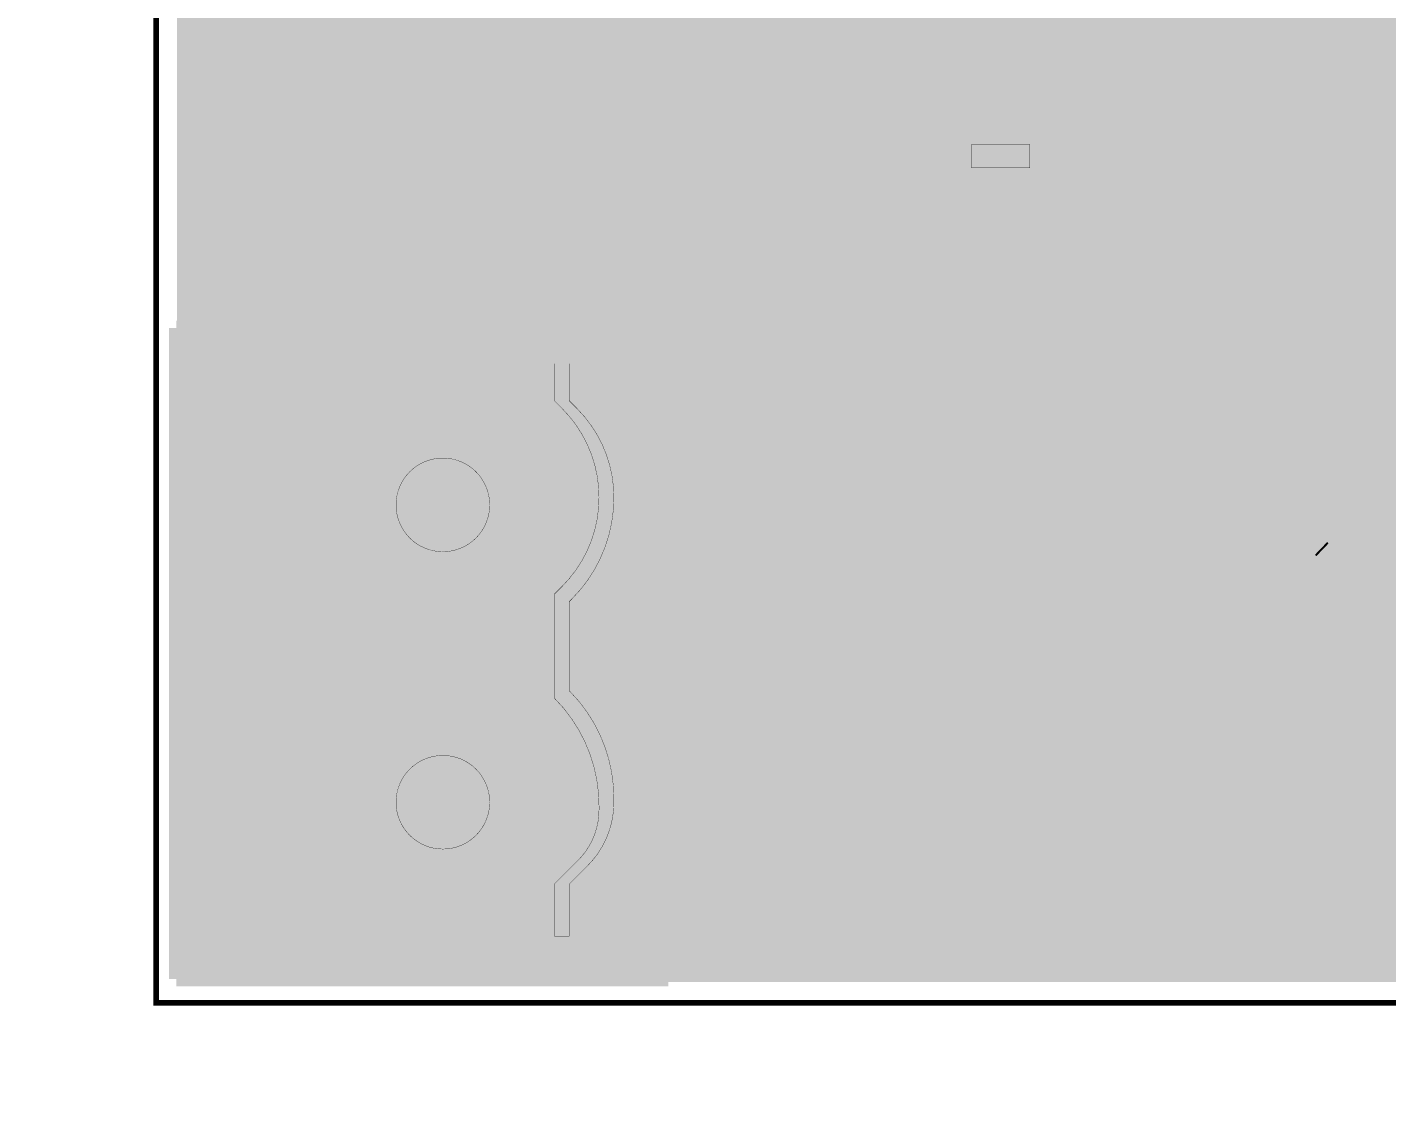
# Model space of a CAD drawing. Header units: millimetres. Extents: x -2 to 135, y -2 to 106.
# Drawn here: x -2.2 to 21.02, y -2 to 16.67 of the extents above; entities that cross this region are included whole.
import ezdxf

# ---------------------------------------------------------------- set-up
doc = ezdxf.new("R2010")
doc.units = ezdxf.units.MM
doc.header["$MEASUREMENT"] = 0
for name, color, linetype, true_color in [('Board-Outline-Layer', 7, 'Continuous', 0xff00ff), ('Bottom-Layer', 7, 'Continuous', 0x0000ff), ('Bottom-Paste-Mask-Layer', 7, 'Continuous', 0x800000), ('Bottom-Solder-Mask-Layer', 7, 'Continuous', 0xaa00ff), ('Document-Layer', 7, 'Continuous', 0x6464ff), ('Hole-Layer', 7, 'Continuous', 0x222222), ('Multi-Layer', 7, 'Continuous', 0xc0c0c0), ('Pin-Soldering-Layer', 7, 'Continuous', 0xcc9999), ('Top-Layer', 7, 'Continuous', 0xff0000), ('Top-Paste-Mask-Layer', 7, 'Continuous', 0x808080), ('Top-Silkscreen-Layer', 7, 'Continuous', 0xffcc00), ('Top-Solder-Mask-Layer', 7, 'Continuous', 0x800080)]:
    doc.layers.add(name, color=color, linetype=linetype, true_color=true_color)

msp = doc.modelspace()

# ---------------------------------------------------------------- hatches: boundary and pattern name
at = {"layer": 'Bottom-Layer'}
for points in [[(126.424, 0.358), (41.676, 0.358), (42.32, 1.129), (42.801, 2.011), (43.099, 2.97), (43.204, 3.969), (43.111, 4.969), (42.825, 5.932), (42.355, 6.82), (41.72, 7.598), (40.945, 8.237), (40.06, 8.713), (39.1, 9.005), (38.1, 9.104), (37.101, 9.005), (36.14, 8.713), (35.255, 8.237), (34.48, 7.598), (33.845, 6.82), (33.376, 5.932), (33.089, 4.969), (32.996, 3.969), (33.101, 2.97), (33.399, 2.011), (33.88, 1.129), (34.524, 0.358), (0.358, 0.358), (0.358, 99.542), (34.524, 99.542), (33.88, 98.771), (33.399, 97.889), (33.101, 96.93), (32.996, 95.931), (33.089, 94.931), (33.376, 93.968), (33.845, 93.081), (34.48, 92.302), (35.255, 91.663), (36.14, 91.188), (37.101, 90.895), (38.1, 90.796), (39.1, 90.895), (40.06, 91.188), (40.945, 91.663), (41.72, 92.302), (42.355, 93.081), (42.825, 93.968), (43.111, 94.931), (43.204, 95.931), (43.099, 96.93), (42.801, 97.889), (42.32, 98.771), (41.676, 99.542), (126.424, 99.542), (125.779, 98.77), (125.298, 97.886), (125, 96.924), (124.896, 95.923), (124.991, 94.922), (125.28, 93.958), (125.753, 93.069), (126.391, 92.291), (127.169, 91.653), (128.058, 91.18), (129.022, 90.891), (130.023, 90.796), (131.024, 90.9), (131.986, 91.198), (132.87, 91.679), (133.642, 92.324), (133.642, 7.576), (132.87, 8.221), (131.986, 8.702), (131.025, 9), (130.024, 9.104), (129.022, 9.009), (128.058, 8.72), (127.169, 8.247), (126.391, 7.609), (125.753, 6.831), (125.28, 5.943), (124.991, 4.979), (124.896, 3.977), (125, 2.976), (125.298, 2.015), (125.779, 1.131)], [(12.667, 14.466), (12.753, 13.923), (13.002, 13.434), (13.391, 13.046), (13.88, 12.796), (14.422, 12.71), (14.965, 12.796), (15.454, 13.046), (15.842, 13.434), (16.091, 13.923), (16.177, 14.466), (16.091, 15.008), (15.842, 15.497), (15.454, 15.886), (14.965, 16.135), (14.422, 16.221), (13.88, 16.135), (13.391, 15.886), (13.002, 15.497), (12.753, 15.008)], [(13.025, 14.466, 1), (15.819, 14.466, 1)], [(4.896, 6.749), (5.439, 6.835), (5.929, 7.085), (6.318, 7.474), (6.568, 7.964), (6.654, 8.507), (6.568, 9.05), (6.318, 9.541), (5.929, 9.929), (5.439, 10.179), (4.896, 10.265), (4.353, 10.179), (3.863, 9.929), (3.474, 9.541), (3.224, 9.05), (3.138, 8.507), (3.224, 7.964), (3.474, 7.474), (3.863, 7.085), (4.353, 6.835)], [(3.496, 8.507, 1), (6.296, 8.507, 1)], [(4.896, 1.669), (5.439, 1.755), (5.929, 2.005), (6.318, 2.394), (6.568, 2.884), (6.654, 3.427), (6.568, 3.97), (6.318, 4.46), (5.929, 4.849), (5.439, 5.099), (4.896, 5.185), (4.353, 5.099), (3.863, 4.849), (3.474, 4.46), (3.224, 3.97), (3.138, 3.427), (3.224, 2.884), (3.474, 2.394), (3.863, 2.005), (4.353, 1.755)], [(3.496, 3.427, 1), (6.296, 3.427, 1)]]:
    msp.add_hatch(color=256, dxfattribs=at).paths.add_polyline_path(points)
at = {"layer": 'Bottom-Paste-Mask-Layer'}
for points in [[(13.025, 14.466, 1), (15.819, 14.466, 1)], [(3.496, 8.507, 1), (6.296, 8.507, 1)], [(3.496, 3.427, 1), (6.296, 3.427, 1)]]:
    msp.add_hatch(color=256, dxfattribs=at).paths.add_polyline_path(points)
at = {"layer": 'Bottom-Solder-Mask-Layer'}
for points in [[(12.974, 14.466, 1), (15.87, 14.466, 1)], [(3.445, 8.507, 1), (6.347, 8.507, 1)], [(3.445, 3.427, 1), (6.347, 3.427, 1)]]:
    msp.add_hatch(color=256, dxfattribs=at).paths.add_polyline_path(points)
at = {"layer": 'Document-Layer'}
msp.add_hatch(color=256, dxfattribs=at).paths.add_polyline_path([(6.801, 10.793), (6.801, 10.285), (6.934, 10.152), (7.276, 9.707), (7.49, 9.19), (7.563, 8.634), (7.49, 8.079), (7.276, 7.561), (6.934, 7.116), (6.801, 6.983), (6.801, 5.205), (7.215, 4.666), (7.474, 4.039), (7.563, 3.365), (7.563, 3.3), (7.47, 2.831), (7.204, 2.433), (6.801, 2.03), (6.801, 1.141), (7.055, 1.141), (7.055, 2.03), (7.368, 2.343), (7.612, 2.661), (7.765, 3.03), (7.817, 3.427), (7.817, 3.492), (7.728, 4.166), (7.469, 4.793), (7.055, 5.332), (7.055, 6.856), (7.099, 6.9), (7.488, 7.408), (7.734, 7.999), (7.817, 8.634), (7.744, 9.19), (7.53, 9.707), (7.188, 10.152), (7.055, 10.285), (7.055, 10.92), (6.801, 10.92)])
at = {"layer": 'Hole-Layer'}
for points in [[(13.66, 14.466, 1), (15.184, 14.466, 1)], [(3.996, 8.507, 1), (5.796, 8.507, 1)], [(3.996, 3.427, 1), (5.796, 3.427, 1)]]:
    msp.add_hatch(color=256, dxfattribs=at).paths.add_polyline_path(points)
at = {"layer": 'Multi-Layer'}
for points in [[(13.025, 14.466, 1), (15.819, 14.466, 1)], [(13.025, 14.466, 1), (15.819, 14.466, 1)], [(13.025, 14.466, 1), (15.819, 14.466, 1)], [(3.496, 8.507, 1), (6.296, 8.507, 1)], [(3.496, 8.507, 1), (6.296, 8.507, 1)], [(3.496, 8.507, 1), (6.296, 8.507, 1)], [(3.496, 3.427, 1), (6.296, 3.427, 1)], [(3.496, 3.427, 1), (6.296, 3.427, 1)], [(3.496, 3.427, 1), (6.296, 3.427, 1)]]:
    msp.add_hatch(color=256, dxfattribs=at).paths.add_polyline_path(points)
at = {"layer": 'Pin-Soldering-Layer'}
for points in [[(13.922, 14.666), (14.922, 14.666), (14.922, 14.266), (13.922, 14.266)], [(4.096, 8.507, 1), (5.696, 8.507, 1)], [(4.096, 3.427, 1), (5.696, 3.427, 1)]]:
    msp.add_hatch(color=256, dxfattribs=at).paths.add_polyline_path(points)
at = {"layer": 'Top-Layer'}
for points in [[(126.424, 0.358), (41.676, 0.358), (42.32, 1.129), (42.801, 2.011), (43.099, 2.97), (43.204, 3.969), (43.111, 4.969), (42.825, 5.932), (42.355, 6.82), (41.72, 7.598), (40.945, 8.237), (40.06, 8.713), (39.1, 9.005), (38.1, 9.104), (37.101, 9.005), (36.14, 8.713), (35.255, 8.237), (34.48, 7.598), (33.845, 6.82), (33.376, 5.932), (33.089, 4.969), (32.996, 3.969), (33.101, 2.97), (33.399, 2.011), (33.88, 1.129), (34.524, 0.358), (0.358, 0.358), (0.358, 99.542), (34.524, 99.542), (33.88, 98.771), (33.399, 97.889), (33.101, 96.93), (32.996, 95.931), (33.089, 94.931), (33.376, 93.968), (33.845, 93.081), (34.48, 92.302), (35.255, 91.663), (36.14, 91.188), (37.101, 90.895), (38.1, 90.796), (39.1, 90.895), (40.06, 91.188), (40.945, 91.663), (41.72, 92.302), (42.355, 93.081), (42.825, 93.968), (43.111, 94.931), (43.204, 95.931), (43.099, 96.93), (42.801, 97.889), (42.32, 98.771), (41.676, 99.542), (126.424, 99.542), (125.779, 98.77), (125.298, 97.886), (125, 96.924), (124.896, 95.923), (124.991, 94.922), (125.28, 93.958), (125.753, 93.069), (126.391, 92.291), (127.169, 91.653), (128.058, 91.18), (129.022, 90.891), (130.023, 90.796), (131.024, 90.9), (131.986, 91.198), (132.87, 91.679), (133.642, 92.324), (133.642, 7.576), (132.87, 8.221), (131.986, 8.702), (131.025, 9), (130.024, 9.104), (129.022, 9.009), (128.058, 8.72), (127.169, 8.247), (126.391, 7.609), (125.753, 6.831), (125.28, 5.943), (124.991, 4.979), (124.896, 3.977), (125, 2.976), (125.298, 2.015), (125.779, 1.131)], [(4.725, 10.257), (4.179, 10.112), (3.707, 9.802), (3.358, 9.358), (3.167, 8.826), (3.155, 8.262), (3.323, 7.722), (3.653, 7.264), (4.111, 6.934), (4.651, 6.766), (5.215, 6.778), (5.747, 6.969), (6.191, 7.318), (6.501, 7.79), (6.646, 8.336), (11.417, 13.107), (13.311, 13.107), (13.798, 12.825), (14.35, 12.712), (14.909, 12.779), (15.419, 13.021), (15.825, 13.411), (16.087, 13.91), (16.177, 14.466), (16.087, 15.022), (15.825, 15.521), (15.419, 15.911), (14.909, 16.152), (14.35, 16.219), (13.798, 16.106), (13.311, 15.824), (10.855, 15.824), (10.503, 15.777), (10.176, 15.642), (9.894, 15.426)], [(13.025, 14.466, 1), (15.819, 14.466, 1)], [(6.013, 4.785), (5.524, 5.069), (4.971, 5.184), (4.41, 5.117), (3.899, 4.875), (3.492, 4.485), (3.229, 3.985), (3.138, 3.427), (3.229, 2.87), (3.492, 2.37), (3.899, 1.979), (4.41, 1.737), (4.971, 1.671), (5.524, 1.785), (6.013, 2.069), (10.108, 2.069), (10.46, 2.115), (10.787, 2.251), (11.069, 2.467), (15.71, 7.108), (27.511, 7.108), (27.998, 6.826), (28.55, 6.712), (29.109, 6.78), (29.619, 7.021), (30.025, 7.411), (30.287, 7.91), (30.378, 8.466), (30.287, 9.022), (30.025, 9.521), (29.619, 9.911), (29.109, 10.152), (28.55, 10.22), (27.998, 10.107), (27.511, 9.824), (15.147, 9.824), (14.796, 9.778), (14.468, 9.642), (14.187, 9.426), (9.546, 4.785)], [(3.496, 8.507, 1), (6.296, 8.507, 1)], [(3.496, 3.427, 1), (6.296, 3.427, 1)]]:
    msp.add_hatch(color=256, dxfattribs=at).paths.add_polyline_path(points)
at = {"layer": 'Top-Paste-Mask-Layer'}
for points in [[(13.025, 14.466, 1), (15.819, 14.466, 1)], [(3.496, 8.507, 1), (6.296, 8.507, 1)], [(3.496, 3.427, 1), (6.296, 3.427, 1)]]:
    msp.add_hatch(color=256, dxfattribs=at).paths.add_polyline_path(points)
at = {"layer": 'Top-Solder-Mask-Layer'}
for points in [[(12.974, 14.466, 1), (15.87, 14.466, 1)], [(3.445, 8.507, 1), (6.347, 8.507, 1)], [(3.445, 3.427, 1), (6.347, 3.427, 1)]]:
    msp.add_hatch(color=256, dxfattribs=at).paths.add_polyline_path(points)

# ---------------------------------------------------------------- linework, layer by layer
at = {"layer": 'Board-Outline-Layer', "const_width": 0.1}
msp.add_lwpolyline([(0, 0), (0, 99.9), (134, 99.9), (134, 0)], close=True, dxfattribs=at)
at = {"layer": 'Bottom-Layer', "const_width": 0.00508}
msp.add_lwpolyline([(-2.201, -1.996), (-2.201, 101.841), (135.093, 101.841), (135.093, -1.996)], close=True, dxfattribs=at)
at = {"layer": 'Document-Layer', "const_width": 0.00508}
msp.add_lwpolyline([(6.801, 10.793), (6.801, 10.285), (6.934, 10.152, -0.199), (7.563, 8.634, -0.199), (6.934, 7.116), (6.801, 6.983), (6.801, 5.205, -0.199), (7.563, 3.365), (7.563, 3.3, -0.199), (7.204, 2.433), (6.801, 2.03), (6.801, 1.141), (7.055, 1.141), (7.055, 2.03), (7.368, 2.343, 0.199), (7.817, 3.427), (7.817, 3.492, 0.199), (7.055, 5.332), (7.055, 6.856), (7.099, 6.9, 0.199), (7.817, 8.634, 0.199), (7.188, 10.152), (7.055, 10.285), (7.055, 10.92), (6.801, 10.92)], format="xyb", close=True, dxfattribs=at)
at = {"layer": 'Pin-Soldering-Layer', "const_width": 0.00508}
msp.add_lwpolyline([(13.922, 14.666), (14.922, 14.666), (14.922, 14.266), (13.922, 14.266)], close=True, dxfattribs=at)
for points in [[(4.096, 8.507, 1), (5.696, 8.507), (5.696, 8.507, 1), (4.096, 8.507)], [(4.096, 3.427, 1), (5.696, 3.427), (5.696, 3.427, 1), (4.096, 3.427)]]:
    msp.add_lwpolyline(points, format="xyb", dxfattribs=at)
at = {"layer": 'Top-Layer', "const_width": 0.00508}
msp.add_lwpolyline([(-2.201, -1.996), (-2.201, 101.841), (135.093, 101.841), (135.093, -1.996)], close=True, dxfattribs=at)
at = {"layer": 'Top-Layer', "const_width": 2}
for points in [[(4.896, 8.507), (10.855, 14.466)], [(10.855, 14.466), (14.422, 14.466)], [(15.147, 8.466), (10.108, 3.427)], [(28.622, 8.466), (15.147, 8.466)], [(10.108, 3.427), (4.896, 3.427)]]:
    msp.add_lwpolyline(points, dxfattribs=at)
at = {"layer": 'Top-Silkscreen-Layer'}
for points, const_width in [([(11.023, 16.216), (30.023, 16.216)], 0.254), ([(11.023, 16.216), (11.023, 0.716)], 0.254), ([(11.023, 16.216), (30.023, 16.216)], 0.254), ([(11.023, 16.216), (11.023, 0.716)], 0.254), ([(14.354, 12.662), (14.354, 8.779)], 0.3), ([(14.354, 12.662), (14.354, 8.779)], 0.3), ([(8.746, 11.527), (0.346, 11.527)], 0.254), ([(0.346, 0.407), (0.346, 11.527)], 0.254), ([(8.746, 11.527), (0.346, 11.527)], 0.254), ([(0.346, 0.407), (0.346, 11.527)], 0.254), ([(6.928, 11.527), (6.928, 10.064)], 0.254), ([(6.928, 11.527), (6.928, 10.064)], 0.254), ([(8.746, 0.407), (8.746, 11.527)], 0.254), ([(8.746, 0.407), (8.746, 11.527)], 0.254), ([(15.333, 7.746), (13.809, 6.222)], 0.3), ([(15.333, 7.746), (13.809, 6.222)], 0.3), ([(15.878, 7.763), (15.37, 7.763)], 0.3), ([(15.878, 7.763), (15.37, 7.763)], 0.3), ([(19.894, 7.763), (15.878, 7.763)], 0.3), ([(19.894, 7.763), (15.878, 7.763)], 0.3), ([(19.918, 7.74), (19.894, 7.763)], 0.3), ([(19.918, 7.74), (19.894, 7.763)], 0.3), ([(19.918, 4.74), (19.918, 7.74)], 0.3), ([(19.918, 4.74), (19.918, 7.74)], 0.3), ([(6.928, 7.27), (6.928, 4.984)], 0.254), ([(6.928, 7.27), (6.928, 4.984)], 0.254), ([(28.554, 4.74), (19.918, 4.74)], 0.3), ([(28.554, 4.74), (19.918, 4.74)], 0.3), ([(6.928, 2.19), (6.928, 0.407)], 0.254), ([(6.928, 2.19), (6.928, 0.407)], 0.254), ([(11.023, 0.716), (30.023, 0.716)], 0.254), ([(11.023, 0.716), (30.023, 0.716)], 0.254), ([(8.746, 0.407), (0.346, 0.407)], 0.254), ([(8.746, 0.407), (0.346, 0.407)], 0.254)]:
    msp.add_lwpolyline(points, dxfattribs=dict(at, const_width=const_width))
at = {"layer": 'Top-Silkscreen-Layer', "const_width": 0.254}
for points in [[(6.928, 7.27, 0.648), (6.928, 10.064)], [(6.928, 7.27, 0.648), (6.928, 10.064)], [(6.928, 2.19, 0.648), (6.928, 4.984)], [(6.928, 2.19, 0.648), (6.928, 4.984)]]:
    msp.add_lwpolyline(points, format="xyb", dxfattribs=at)

doc.saveas('drawing.dxf')
